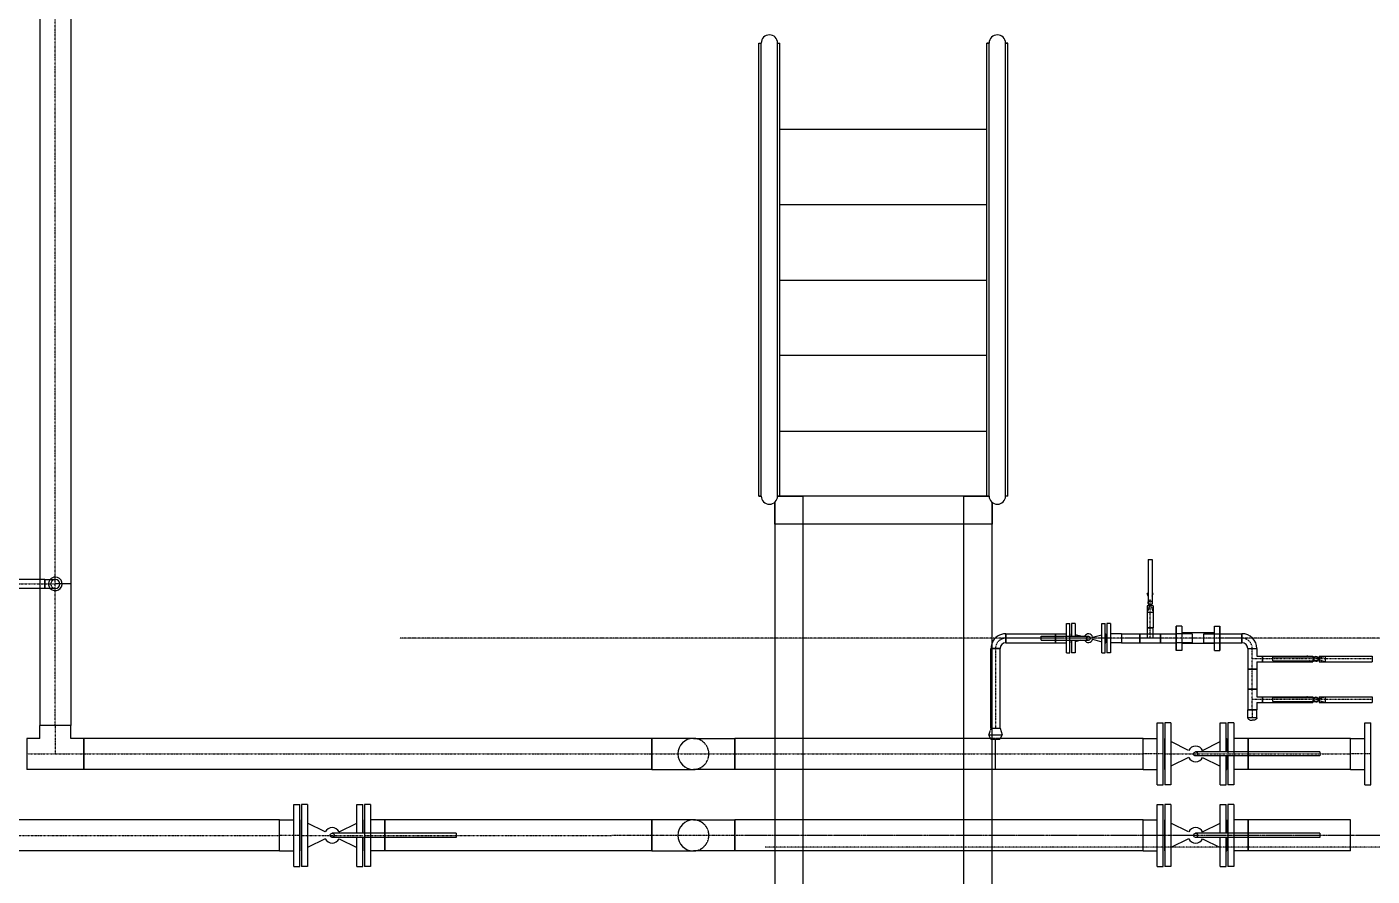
# Model space of a CAD drawing. Header units: millimetres. Extents: x -10011772 to -8149599, y 2847708 to 3434448.
# Drawn here: x -9526264 to -9516354, y 3289691 to 3295947 of the extents above; entities that cross this region are included whole.
import ezdxf

# ---------------------------------------------------------------- set-up
doc = ezdxf.new("R2010")
doc.units = ezdxf.units.MM
for name, pattern in [('DASHDOT2', [0.5, 0.25, -0.125, 0, -0.125]), ('DIVIDE2', [0.625, 0.25, -0.125, 0, -0.125, 0, -0.125]), ('HIDDEN2', [0.1875, 0.125, -0.0625])]:
    doc.linetypes.add(name, pattern=pattern)
doc.layers.add('总平面底图', color=9, linetype='Continuous')

# ---------------------------------------------------------------- blocks, each defined once
blk = doc.blocks.new('总平面底图 爆炸危险区 LOCATION I')
at = {"layer": '总平面底图', "linetype": 'Continuous'}
for p, q in [((211642.8, 189486.2), (211642.8, 182214.5)), ((211757.1, 189486.2), (211757.1, 182197.8)), ((214291.5, 184190), (214300, 184190)), ((214291.5, 182521.6), (214291.5, 184190)), ((214291.5, 184190), (214300, 184190)), ((214300, 182521.6), (214300, 184190)), ((214360.4, 184190), (214369, 184190)), ((214360.4, 184190), (214369, 184190)), ((214360.4, 182521.6), (214360.4, 184190)), ((214369, 182521.6), (214369, 184190)), ((215131, 184190), (215139.5, 184190)), ((215139.5, 184190), (215131, 184190)), ((215131, 182521.6), (215131, 184190)), ((215139.5, 182521.6), (215139.5, 184190)), ((215199.9, 184190), (215208.4, 184190)), ((215208.4, 184190), (215199.9, 184190)), ((215199.9, 182521.6), (215199.9, 184190)), ((215208.4, 182521.6), (215208.4, 184190)), ((214369, 183873.4), (215131, 183873.4)), ((214369, 183595.3), (215131, 183595.3)), ((214369, 183317.3), (215131, 183317.3)), ((215131, 183039.2), (214369, 183039.2)), ((214369, 182761.1), (215131, 182761.1)), ((214300, 182521.6), (214291.5, 182521.6)), ((214291.5, 182521.6), (214300, 182521.6)), ((214350, 182498.7), (214350, 180044.5)), ((214350, 182418.4), (214350, 182498.7)), ((214360.4, 182521.6), (214453.1, 182521.6)), ((215139.5, 182521.6), (214360.4, 182521.6)), ((214453.1, 182521.6), (214453.1, 180021.6)), ((215046.8, 180021.6), (215046.8, 182521.6)), ((215046.8, 182521.6), (215139.5, 182521.6)), ((215150, 180044.5), (215150, 182498.7)), ((215150, 182498.7), (215150, 182418.4)), ((215208.4, 182521.6), (215199.9, 182521.6)), ((215208.4, 182521.6), (215199.9, 182521.6)), ((215150, 182418.4), (214350, 182418.4)), ((215725.2, 182288.3), (215732.7, 182288.3)), ((215725.2, 182288.3), (215725.2, 182128.3)), ((215732.7, 182288.3), (215740.2, 182288.3)), ((215740.2, 182288.3), (215740.2, 182128.3)), ((211661.9, 182214.5), (211338.1, 182214.5)), ((211661.9, 182181.1), (211661.9, 182214.5)), ((211661.9, 182214.5), (211661.9, 182181.1)), ((211661.9, 182214.5), (211700, 182214.5)), ((211757.1, 182197.8), (211725, 182197.8)), ((211757.1, 182197.8), (211725, 182197.8)), ((211757.1, 182197.8), (211757.1, 181676.2)), ((211661.9, 182181.1), (211338.1, 182181.1)), ((211642.8, 182181.1), (211642.8, 181676.2)), ((211700, 182181.1), (211661.9, 182181.1)), ((215725.2, 182163.1), (215722, 182163.1)), ((215725.2, 182152.8), (215722, 182163.1)), ((215743.4, 182163.1), (215740.2, 182163.1)), ((215740.2, 182152.8), (215743.4, 182163.1)), ((215743.4, 182116.5), (215722, 182116.5)), ((215722, 182116.5), (215722, 182035.9)), ((215722, 182093.5), (215743.4, 182093.5)), ((215730.2, 182120), (215729.1, 182116.5)), ((215735.3, 182120), (215736.3, 182116.5)), ((215743.4, 182116.5), (215743.4, 182035.9)), ((215424.5, 182005.3), (215424.5, 182051.7)), ((215424.5, 182051.7), (215437.2, 182051.7)), ((215437.2, 182005.3), (215437.2, 182051.7)), ((215443.2, 182051.7), (215443.2, 182005.3)), ((215456, 182051.7), (215443.2, 182051.7)), ((215456, 182051.7), (215456, 182005.3)), ((215554.4, 181997.8), (215554.4, 182051.7)), ((215554.4, 182051.7), (215567.2, 182051.7)), ((215567.2, 181997.8), (215567.2, 182051.7)), ((215573.1, 182051.7), (215573.1, 181997.8)), ((215585.9, 182051.7), (215573.1, 182051.7)), ((215585.9, 182051.7), (215585.9, 181997.8)), ((215743.4, 182035.9), (215722, 182035.9)), ((215722, 182035.9), (215732.7, 182035.9)), ((215722, 182035.9), (215722, 182014.5)), ((215732.7, 182035.9), (215743.4, 182035.9)), ((215743.4, 182014.5), (215743.4, 182035.9)), ((215828.9, 181952.8), (215828.9, 182042.8)), ((215828.9, 182042.8), (215828.9, 181952.8)), ((215848.9, 182042.8), (215828.9, 182042.8)), ((215848.9, 182042.8), (215848.9, 181952.8)), ((215848.9, 182042.8), (215848.9, 181952.8)), ((215968.9, 181952.8), (215968.9, 182042.8)), ((215968.9, 181952.8), (215968.9, 182042.8)), ((215968.9, 182042.8), (215988.9, 182042.8)), ((215988.9, 182042.8), (215988.9, 181952.8)), ((215988.9, 181952.8), (215988.9, 182042.8)), ((215201.1, 181981.1), (215201.1, 182014.5)), ((215201.1, 182014.5), (215201.1, 181981.1)), ((215201.1, 182014.5), (215383.4, 182014.5)), ((215330.6, 181997.8), (215330.6, 182005.3)), ((215330.6, 182005.3), (215505.2, 182005.3)), ((215330.6, 181990.3), (215330.6, 181997.8)), ((215330.6, 181990.3), (215505.2, 181990.3)), ((215383.4, 182014.5), (215383.4, 182005.3)), ((215383.4, 182005.3), (215383.4, 182014.5)), ((215383.4, 182014.5), (215424.5, 182014.5)), ((215383.4, 181990.3), (215383.4, 181981.1)), ((215383.4, 181981.1), (215383.4, 181990.3)), ((215424.5, 181943.8), (215424.5, 181990.3)), ((215437.2, 181943.8), (215437.2, 181990.3)), ((215441.7, 182014.5), (215441.7, 182005.3)), ((215443.2, 182014.1), (215441.7, 182014.5)), ((215441.7, 181990.3), (215441.7, 181981.1)), ((215443.2, 181990.3), (215443.2, 181943.8)), ((215476.7, 182005.3), (215456, 182010.7)), ((215456, 181990.3), (215456, 181943.8)), ((215476.7, 181990.3), (215456, 181984.8)), ((215520.6, 182001.8), (215554.4, 182010.7)), ((215520.6, 181993.7), (215554.4, 181984.8)), ((215554.4, 181943.8), (215554.4, 181997.8)), ((215567.2, 182014.1), (215568.7, 182014.5)), ((215567.2, 181943.8), (215567.2, 181997.8)), ((215568.7, 181981.1), (215568.7, 182014.5)), ((215573.1, 181997.8), (215573.1, 181943.8)), ((215627, 182014.5), (215585.9, 182014.5)), ((215585.9, 181997.8), (215585.9, 181943.8)), ((215627, 182014.5), (215627, 181981.1)), ((215627, 182014.5), (215694.6, 182014.5)), ((215627, 182014.5), (215627, 181997.8)), ((215627, 181997.8), (215627, 181981.1)), ((215694.6, 182014.5), (215694.6, 181981.1)), ((215694.6, 181981.1), (215694.6, 182014.5)), ((215694.6, 182014.5), (215770.8, 182014.5)), ((215770.8, 182014.5), (215770.8, 181981.1)), ((215770.8, 182014.5), (215828.9, 182014.5)), ((215770.8, 181981.1), (215770.8, 182014.5)), ((215968.9, 182017.8), (215848.9, 182017.8)), ((215988.9, 182014.5), (216070.7, 182014.5)), ((216070.7, 181981.1), (216070.7, 182014.5)), ((216070.7, 182014.5), (216070.7, 181981.1)), ((215179.7, 181959.7), (215150, 181959.7)), ((215150, 181959.7), (215179.7, 181959.7)), ((215179.7, 181666.8), (215179.7, 181959.7)), ((215201.1, 181981.1), (215383.4, 181981.1)), ((215383.4, 181981.1), (215424.5, 181981.1)), ((215424.5, 181943.8), (215437.2, 181943.8)), ((215443.2, 181981.5), (215441.7, 181981.1)), ((215456, 181943.8), (215443.2, 181943.8)), ((215554.4, 181943.8), (215567.2, 181943.8)), ((215567.2, 181981.5), (215568.7, 181981.1)), ((215585.9, 181943.8), (215573.1, 181943.8)), ((215627, 181981.1), (215585.9, 181981.1)), ((215627, 181981.1), (215694.6, 181981.1)), ((215694.6, 181981.1), (215770.8, 181981.1)), ((215770.8, 181981.1), (215828.9, 181981.1)), ((215848.9, 181952.8), (215828.9, 181952.8)), ((215968.9, 181977.8), (215848.9, 181977.8)), ((215968.9, 181952.8), (215988.9, 181952.8)), ((215988.9, 181981.1), (216070.7, 181981.1)), ((216092.1, 181959.7), (216125.5, 181959.7)), ((216092.1, 181959.7), (216092.1, 181883.5)), ((216092.1, 181959.7), (216125.5, 181959.7)), ((216125.5, 181959.7), (216125.5, 181932.2)), ((216125.5, 181932.2), (216146.9, 181932.2)), ((216125.5, 181910.9), (216125.5, 181883.5)), ((216125.5, 181910.9), (216146.9, 181910.9)), ((216146.9, 181932.2), (216146.9, 181910.9)), ((216146.9, 181932.2), (216332, 181932.2)), ((216146.9, 181921.6), (216146.9, 181932.2)), ((216146.9, 181910.9), (216146.9, 181921.6)), ((216146.9, 181910.9), (216332, 181910.9)), ((216183.8, 181921.6), (216183.8, 181929.1)), ((216183.8, 181929.1), (216343.8, 181929.1)), ((216183.8, 181914.1), (216183.8, 181921.6)), ((216183.8, 181914.1), (216343.8, 181914.1)), ((216309, 181932.2), (216309, 181929.1)), ((216309, 181914.1), (216309, 181910.9)), ((216332, 181932.2), (216332, 181929.1)), ((216332, 181914.1), (216332, 181910.9)), ((216352.1, 181924.1), (216355.6, 181925.2)), ((216352.1, 181919), (216355.6, 181917.9)), ((216355.6, 181932.2), (216355.6, 181921.6)), ((216355.6, 181932.2), (216550, 181932.2)), ((216355.6, 181921.6), (216355.6, 181910.9)), ((216355.6, 181910.9), (216550, 181910.9)), ((216378.6, 181910.9), (216378.6, 181932.2)), ((216550, 181932.2), (216550, 181921.6)), ((216550, 181921.6), (216550, 181910.9)), ((216125.5, 181883.5), (216092.1, 181883.5)), ((216092.1, 181883.5), (216092.1, 181809.7)), ((216092.1, 181883.5), (216125.5, 181883.5)), ((216125.5, 181883.5), (216125.5, 181809.7)), ((216125.5, 181809.7), (216092.1, 181809.7)), ((216092.1, 181809.7), (216125.5, 181809.7)), ((216092.1, 181809.7), (216092.1, 181733.5)), ((216125.5, 181809.7), (216125.5, 181782.2)), ((216125.5, 181782.2), (216146.9, 181782.2)), ((216125.5, 181760.9), (216125.5, 181733.5)), ((216125.5, 181760.9), (216146.9, 181760.9)), ((216146.9, 181782.2), (216146.9, 181760.9)), ((216146.9, 181782.2), (216332, 181782.2)), ((216146.9, 181771.6), (216146.9, 181782.2)), ((216146.9, 181760.9), (216146.9, 181771.6)), ((216146.9, 181760.9), (216332, 181760.9)), ((216183.8, 181771.6), (216183.8, 181779.1)), ((216183.8, 181779.1), (216343.8, 181779.1)), ((216183.8, 181764.1), (216183.8, 181771.6)), ((216183.8, 181764.1), (216343.8, 181764.1)), ((216309, 181782.2), (216309, 181779.1)), ((216309, 181764.1), (216309, 181760.9)), ((216332, 181782.2), (216332, 181779.1)), ((216332, 181764.1), (216332, 181760.9)), ((216352.1, 181774.1), (216355.6, 181775.2)), ((216352.1, 181769), (216355.6, 181767.9)), ((216355.6, 181782.2), (216355.6, 181760.9)), ((216355.6, 181782.2), (216550, 181782.2)), ((216355.6, 181760.9), (216550, 181760.9)), ((216378.6, 181760.9), (216378.6, 181782.2)), ((216550, 181782.2), (216550, 181760.9)), ((216108.8, 181733.5), (216092.1, 181733.5)), ((216092.1, 181704.9), (216092.1, 181733.5)), ((216092.1, 181733.5), (216125.5, 181733.5)), ((216108.8, 181704.9), (216092.1, 181704.9)), ((216125.5, 181733.5), (216108.8, 181733.5)), ((216125.5, 181704.9), (216108.8, 181704.9)), ((216125.5, 181704.9), (216125.5, 181733.5)), ((211757.1, 181676.2), (211642.8, 181676.2)), ((211642.8, 181628.7), (211642.8, 181676.2)), ((211757.1, 181676.2), (211642.8, 181676.2)), ((211757.1, 181628.7), (211757.1, 181676.2)), ((215150, 181666.8), (215179.7, 181666.8)), ((215150, 181666.8), (215179.7, 181666.8)), ((215150, 181642.5), (215188, 181642.5)), ((215179.7, 181666.8), (215188, 181642.5)), ((215180.9, 181628.7), (215188, 181642.5)), ((215758.7, 181571.6), (215758.7, 181685.9)), ((215758.7, 181685.9), (215780.9, 181685.9)), ((215780.9, 181571.6), (215780.9, 181685.9)), ((215786.9, 181685.9), (215786.9, 181571.6)), ((215809.2, 181685.9), (215786.9, 181685.9)), ((215809.2, 181685.9), (215809.2, 181571.6)), ((215990.7, 181579.1), (215990.7, 181685.9)), ((215990.7, 181685.9), (216013, 181685.9)), ((216013, 181579.1), (216013, 181685.9)), ((216019, 181685.9), (216019, 181579.1)), ((216041.2, 181685.9), (216019, 181685.9)), ((216041.2, 181685.9), (216041.2, 181579.1)), ((216523.2, 181571.6), (216523.2, 181685.9)), ((216523.2, 181685.9), (216545.5, 181685.9)), ((216545.5, 181571.6), (216545.5, 181685.9)), ((211595.3, 181628.7), (211595.3, 181514.4)), ((211642.8, 181628.7), (211595.3, 181628.7)), ((211804.6, 181628.7), (211757.1, 181628.7)), ((211804.6, 181628.7), (211804.6, 181514.4)), ((211804.6, 181514.4), (211804.6, 181628.7)), ((213897.6, 181628.7), (211804.6, 181628.7)), ((213897.6, 181628.7), (213897.6, 181571.6)), ((214050, 181628.7), (213897.6, 181628.7)), ((213897.6, 181514.4), (213897.6, 181628.7)), ((214050, 181628.7), (214202.4, 181628.7)), ((214202.4, 181628.7), (214202.4, 181514.4)), ((214202.4, 181514.4), (214202.4, 181628.7)), ((214350, 181628.7), (214202.4, 181628.7)), ((215046.8, 181628.7), (214453.1, 181628.7)), ((215163, 181514.4), (215163, 181626.2)), ((215163, 181514.4), (215163, 181626.2)), ((215706.3, 181628.7), (215180.9, 181628.7)), ((215706.3, 181514.4), (215706.3, 181628.7)), ((215706.3, 181571.6), (215706.3, 181628.7)), ((215706.3, 181628.7), (215758.7, 181628.7)), ((215785.4, 181628.7), (215785.4, 181514.4)), ((215786.9, 181628), (215785.4, 181628.7)), ((215874.3, 181584.4), (215809.2, 181616.8)), ((215925.6, 181584.4), (215990.7, 181616.8)), ((216013, 181628), (216014.5, 181628.7)), ((216014.5, 181579.1), (216014.5, 181628.7)), ((216093.6, 181628.7), (216041.2, 181628.7)), ((216093.6, 181579.1), (216093.6, 181628.7)), ((216470.8, 181628.7), (216093.6, 181628.7)), ((216093.6, 181628.7), (216093.6, 181579.1)), ((216470.8, 181571.6), (216470.8, 181628.7)), ((216470.8, 181628.7), (216523.2, 181628.7)), ((216470.8, 181514.4), (216470.8, 181628.7)), ((213897.6, 181571.6), (213897.6, 181514.4)), ((215706.3, 181514.4), (215706.3, 181571.6)), ((215758.7, 181457.3), (215758.7, 181571.6)), ((215780.9, 181457.3), (215780.9, 181571.6)), ((215786.9, 181571.6), (215786.9, 181457.3)), ((215809.2, 181571.6), (215809.2, 181457.3)), ((215874.3, 181558.8), (215809.2, 181526.3)), ((216357.2, 181579.1), (215900, 181579.1)), ((216357.2, 181564.1), (215900, 181564.1)), ((215925.6, 181558.8), (215990.7, 181526.3)), ((215990.7, 181457.3), (215990.7, 181564.1)), ((216013, 181457.3), (216013, 181564.1)), ((216014.5, 181514.4), (216014.5, 181564.1)), ((216019, 181564.1), (216019, 181457.3)), ((216041.2, 181564.1), (216041.2, 181457.3)), ((216093.6, 181514.4), (216093.6, 181564.1)), ((216093.6, 181564.1), (216093.6, 181514.4)), ((216357.2, 181579.1), (216357.2, 181571.6)), ((216357.2, 181571.6), (216357.2, 181564.1)), ((216470.8, 181514.4), (216470.8, 181571.6)), ((216523.2, 181457.3), (216523.2, 181571.6)), ((216545.5, 181457.3), (216545.5, 181571.6)), ((211804.6, 181514.4), (211595.3, 181514.4)), ((213897.6, 181514.4), (211804.6, 181514.4)), ((213897.6, 181514.4), (214050, 181514.4)), ((214202.4, 181514.4), (214050, 181514.4)), ((214350, 181514.4), (214202.4, 181514.4)), ((215046.8, 181514.4), (214453.1, 181514.4)), ((215163, 181514.4), (215150, 181514.4)), ((215706.3, 181514.4), (215163, 181514.4)), ((215706.3, 181514.4), (215758.7, 181514.4)), ((215786.9, 181515.2), (215785.4, 181514.4)), ((216013, 181515.2), (216014.5, 181514.4)), ((216093.6, 181514.4), (216041.2, 181514.4)), ((216470.8, 181514.4), (216093.6, 181514.4)), ((216470.8, 181514.4), (216523.2, 181514.4)), ((215758.7, 181457.3), (215780.9, 181457.3)), ((215809.2, 181457.3), (215786.9, 181457.3)), ((215990.7, 181457.3), (216013, 181457.3)), ((216041.2, 181457.3), (216019, 181457.3)), ((216523.2, 181457.3), (216545.5, 181457.3)), ((212578.4, 181271.6), (212578.4, 181385.9)), ((212578.4, 181385.9), (212600.7, 181385.9)), ((212600.7, 181271.6), (212600.7, 181385.9)), ((212606.7, 181385.9), (212606.7, 181271.6)), ((212628.9, 181385.9), (212606.7, 181385.9)), ((212628.9, 181385.9), (212628.9, 181271.6)), ((212810.4, 181279.1), (212810.4, 181385.9)), ((212810.4, 181385.9), (212832.7, 181385.9)), ((212832.7, 181279.1), (212832.7, 181385.9)), ((212838.7, 181385.9), (212838.7, 181279.1)), ((212861, 181385.9), (212838.7, 181385.9)), ((212861, 181385.9), (212861, 181279.1)), ((215758.7, 181271.6), (215758.7, 181385.9)), ((215758.7, 181385.9), (215780.9, 181385.9)), ((215780.9, 181271.6), (215780.9, 181385.9)), ((215786.9, 181385.9), (215786.9, 181271.6)), ((215809.2, 181385.9), (215786.9, 181385.9)), ((215809.2, 181385.9), (215809.2, 181271.6)), ((215990.7, 181279.1), (215990.7, 181385.9)), ((215990.7, 181385.9), (216013, 181385.9)), ((216013, 181279.1), (216013, 181385.9)), ((216019, 181385.9), (216019, 181279.1)), ((216041.2, 181385.9), (216019, 181385.9)), ((216041.2, 181385.9), (216041.2, 181279.1)), ((212526, 181328.7), (209502.4, 181328.7)), ((212526, 181214.4), (212526, 181328.7)), ((212526, 181271.6), (212526, 181328.7)), ((212526, 181328.7), (212578.4, 181328.7)), ((212605.1, 181328.7), (212605.1, 181214.4)), ((212606.7, 181328), (212605.1, 181328.7)), ((212694.1, 181284.4), (212628.9, 181316.8)), ((212745.3, 181284.4), (212810.4, 181316.8)), ((212832.7, 181328), (212834.2, 181328.7)), ((212834.2, 181279.1), (212834.2, 181328.7)), ((212913.4, 181328.7), (212861, 181328.7)), ((212913.4, 181279.1), (212913.4, 181328.7)), ((213897.6, 181328.7), (212913.4, 181328.7)), ((212913.4, 181328.7), (212913.4, 181279.1)), ((213897.6, 181328.7), (213897.6, 181271.6)), ((214050, 181328.7), (213897.6, 181328.7)), ((213897.6, 181214.4), (213897.6, 181328.7)), ((214050, 181328.7), (214202.4, 181328.7)), ((214202.4, 181214.4), (214202.4, 181328.7)), ((214350, 181328.7), (214202.4, 181328.7)), ((214202.4, 181328.7), (214202.4, 181214.4)), ((215046.8, 181328.7), (214453.1, 181328.7)), ((215706.3, 181328.7), (215150, 181328.7)), ((215706.3, 181271.6), (215706.3, 181328.7)), ((215706.3, 181328.7), (215758.7, 181328.7)), ((215706.3, 181214.4), (215706.3, 181328.7)), ((215785.4, 181328.7), (215785.4, 181214.4)), ((215786.9, 181328), (215785.4, 181328.7)), ((215874.3, 181284.4), (215809.2, 181316.8)), ((215925.6, 181284.4), (215990.7, 181316.8)), ((216013, 181328), (216014.5, 181328.7)), ((216014.5, 181279.1), (216014.5, 181328.7)), ((216093.6, 181328.7), (216041.2, 181328.7)), ((216093.6, 181279.1), (216093.6, 181328.7)), ((216470.8, 181328.7), (216093.6, 181328.7)), ((216093.6, 181328.7), (216093.6, 181279.1)), ((216470.8, 181214.4), (216470.8, 181328.7)), ((212526, 181214.4), (212526, 181271.6)), ((212578.4, 181157.3), (212578.4, 181271.6)), ((212600.7, 181157.3), (212600.7, 181271.6)), ((212606.7, 181271.6), (212606.7, 181157.3)), ((212628.9, 181271.6), (212628.9, 181157.3)), ((212694.1, 181258.8), (212628.9, 181226.3)), ((213176.9, 181279.1), (212719.7, 181279.1)), ((213176.9, 181264.1), (212719.7, 181264.1)), ((212745.3, 181258.8), (212810.4, 181226.3)), ((212810.4, 181157.3), (212810.4, 181264.1)), ((212832.7, 181157.3), (212832.7, 181264.1)), ((212834.2, 181214.4), (212834.2, 181264.1)), ((212838.7, 181264.1), (212838.7, 181157.3)), ((212861, 181264.1), (212861, 181157.3)), ((212913.4, 181214.4), (212913.4, 181264.1)), ((212913.4, 181264.1), (212913.4, 181214.4)), ((213176.9, 181279.1), (213176.9, 181271.6)), ((213176.9, 181271.6), (213176.9, 181264.1)), ((213897.6, 181271.6), (213897.6, 181214.4)), ((215706.3, 181214.4), (215706.3, 181271.6)), ((215758.7, 181157.3), (215758.7, 181271.6)), ((215780.9, 181157.3), (215780.9, 181271.6)), ((215786.9, 181271.6), (215786.9, 181157.3)), ((215809.2, 181271.6), (215809.2, 181157.3)), ((215874.3, 181258.8), (215809.2, 181226.3)), ((216357.2, 181279.1), (215900, 181279.1)), ((216357.2, 181264.1), (215900, 181264.1)), ((215925.6, 181258.8), (215990.7, 181226.3)), ((215990.7, 181157.3), (215990.7, 181264.1)), ((216013, 181157.3), (216013, 181264.1)), ((216014.5, 181214.4), (216014.5, 181264.1)), ((216019, 181264.1), (216019, 181157.3)), ((216041.2, 181264.1), (216041.2, 181157.3)), ((216093.6, 181214.4), (216093.6, 181264.1)), ((216093.6, 181264.1), (216093.6, 181214.4)), ((216357.2, 181279.1), (216357.2, 181271.6)), ((216357.2, 181271.6), (216357.2, 181264.1)), ((212526, 181214.4), (209502.4, 181214.4)), ((212526, 181214.4), (212578.4, 181214.4)), ((212606.7, 181215.2), (212605.1, 181214.4)), ((212832.7, 181215.2), (212834.2, 181214.4)), ((212913.4, 181214.4), (212861, 181214.4)), ((213897.6, 181214.4), (212913.4, 181214.4)), ((213897.6, 181214.4), (214050, 181214.4)), ((214202.4, 181214.4), (214050, 181214.4)), ((214350, 181214.4), (214202.4, 181214.4)), ((215046.8, 181214.4), (214453.1, 181214.4)), ((215706.3, 181214.4), (215150, 181214.4)), ((215706.3, 181214.4), (215758.7, 181214.4)), ((215786.9, 181215.2), (215785.4, 181214.4)), ((216013, 181215.2), (216014.5, 181214.4)), ((216093.6, 181214.4), (216041.2, 181214.4)), ((216470.8, 181214.4), (216093.6, 181214.4)), ((212578.4, 181157.3), (212600.7, 181157.3)), ((212628.9, 181157.3), (212606.7, 181157.3)), ((212810.4, 181157.3), (212832.7, 181157.3)), ((212861, 181157.3), (212838.7, 181157.3)), ((215758.7, 181157.3), (215780.9, 181157.3)), ((215809.2, 181157.3), (215786.9, 181157.3)), ((215990.7, 181157.3), (216013, 181157.3)), ((216041.2, 181157.3), (216019, 181157.3))]:
    blk.add_line(p, q, dxfattribs=at)
at = {"layer": '总平面底图', "linetype": 'DIVIDE2'}
for p, q in [((211700, 182222.8), (211700, 189486.2)), ((211338.1, 182197.8), (211661.9, 182197.8)), ((211661.9, 182197.8), (211661.9, 182197.8)), ((211661.9, 182197.8), (211661.9, 182197.8)), ((211661.9, 182197.8), (211700, 182197.8)), ((211700, 182197.8), (211700, 182222.8)), ((211700, 182197.8), (211700, 182197.8)), ((211700, 182197.8), (211700, 182197.7)), ((211700, 182172.7), (211700, 182197.8)), ((211700, 181676.2), (211700, 182172.7)), ((215732.7, 182116.5), (215732.7, 182140.1)), ((215732.7, 182093.5), (215732.7, 182116.5)), ((215732.7, 182035.9), (215732.7, 182093.5)), ((215732.7, 182035.9), (215732.7, 182035.9)), ((215732.7, 182035.9), (215732.7, 182035.8)), ((215732.7, 182014.5), (215732.7, 182035.9)), ((215201, 181997.8), (215201, 181997.8)), ((215201, 181997.8), (215201.1, 181997.8)), ((215330.6, 181997.8), (215201.1, 181997.8)), ((215383.4, 181997.8), (215330.6, 181997.8)), ((215437.2, 181997.8), (215383.4, 181997.8)), ((215568.7, 181997.8), (215441.7, 181997.8)), ((215627, 181997.8), (215573.1, 181997.8)), ((215694.6, 181997.8), (215627, 181997.8)), ((215694.6, 181997.8), (215694.6, 181997.8)), ((215694.6, 181997.8), (215694.6, 181997.8)), ((215770.8, 181997.8), (215694.6, 181997.8)), ((215732.7, 181997.8), (215732.7, 182014.5)), ((215828.9, 181997.8), (215770.8, 181997.8)), ((215770.8, 181997.8), (215770.8, 181997.8)), ((216070.7, 181997.8), (215988.9, 181997.8)), ((216070.7, 181997.8), (216070.7, 181997.8)), ((216070.7, 181997.8), (216070.7, 181997.8)), ((215163, 181959.7), (215163, 181959.7)), ((215163, 181959.7), (215163, 181959.7)), ((215163, 181959.7), (215163, 181666.8)), ((216108.8, 181883.5), (216108.8, 181959.7)), ((216108.8, 181959.7), (216108.8, 181959.7)), ((216108.8, 181959.7), (216108.8, 181959.6)), ((216108.8, 181959.7), (216108.8, 181959.7)), ((216108.8, 181959.7), (216108.8, 181959.7)), ((216146.9, 181921.6), (216108.8, 181921.6)), ((216183.8, 181921.6), (216146.9, 181921.6)), ((216146.9, 181921.6), (216146.9, 181921.6)), ((216332, 181921.6), (216183.8, 181921.6)), ((216355.6, 181921.6), (216332, 181921.6)), ((216378.6, 181921.6), (216355.6, 181921.6)), ((216550, 181921.6), (216378.6, 181921.6)), ((216108.8, 181809.7), (216108.8, 181883.5)), ((216108.8, 181883.5), (216108.8, 181883.5)), ((216108.8, 181809.7), (216108.8, 181809.7)), ((216108.8, 181809.7), (216108.8, 181809.6)), ((216108.8, 181733.5), (216108.8, 181809.7)), ((216146.9, 181771.6), (216108.8, 181771.6)), ((216183.8, 181771.6), (216146.9, 181771.6)), ((216146.9, 181771.6), (216146.9, 181771.6)), ((216332, 181771.6), (216183.8, 181771.6)), ((216355.6, 181771.6), (216332, 181771.6)), ((216378.6, 181771.6), (216355.6, 181771.6)), ((216550, 181771.6), (216378.6, 181771.6)), ((216108.8, 181733.5), (216108.8, 181733.5)), ((216108.8, 181733.5), (216108.8, 181704.9)), ((216108.8, 181733.5), (216108.8, 181733.5)), ((211700, 181676.2), (211700, 181676.2)), ((211700, 181676.2), (211700, 181571.6)), ((215163, 181666.8), (215163, 181666.8)), ((215163, 181666.8), (215163, 181666.8)), ((211595.3, 181571.6), (211595.3, 181571.6)), ((211595.3, 181571.6), (211804.6, 181571.6)), ((211804.6, 181571.6), (211804.6, 181571.6)), ((211804.6, 181571.6), (211804.6, 181571.6)), ((211804.6, 181571.6), (213897.6, 181571.6)), ((213897.6, 181571.6), (213897.6, 181571.6)), ((213897.6, 181571.6), (213897.6, 181571.6)), ((213897.6, 181571.6), (213992.8, 181571.6)), ((213992.8, 181571.6), (214050, 181571.6)), ((214050, 181571.6), (214202.4, 181571.6)), ((214202.3, 181571.6), (214202.3, 181571.6)), ((214202.4, 181571.6), (214202.3, 181571.6)), ((214202.4, 181571.6), (214350, 181571.6)), ((214350, 181571.6), (214453.1, 181571.6)), ((214453.1, 181571.6), (215046.8, 181571.6)), ((215046.8, 181571.6), (215150, 181571.6)), ((215150, 181571.6), (215163, 181571.6)), ((215162.9, 181571.6), (215162.9, 181571.6)), ((215163, 181571.6), (215162.9, 181571.6)), ((215163, 181571.6), (215706.3, 181571.6)), ((215780.9, 181571.6), (215706.3, 181571.6)), ((215785.4, 181571.6), (216014.5, 181571.6)), ((216019, 181571.6), (216093.6, 181571.6)), ((216093.6, 181571.6), (216357.2, 181571.6)), ((216357.2, 181571.6), (216470.8, 181571.6)), ((216545.5, 181571.6), (216470.8, 181571.6)), ((209750, 181271.6), (212526, 181271.6)), ((212600.7, 181271.6), (212526, 181271.6)), ((212605.1, 181271.6), (212834.2, 181271.6)), ((212838.7, 181271.6), (212913.4, 181271.6)), ((212913.4, 181271.6), (213176.9, 181271.6)), ((213176.9, 181271.6), (213750, 181271.6))]:
    blk.add_line(p, q, dxfattribs=at)
at = {"layer": '总平面底图', "linetype": 'HIDDEN2'}
for p, q in [((211642.8, 182214.5), (211642.8, 182197.8)), ((211642.8, 182197.8), (211642.8, 182181.1)), ((211725, 182197.8), (211700, 182197.8)), ((211725, 182197.8), (211700, 182197.8)), ((215729.1, 182116.5), (215722, 182093.5)), ((215736.3, 182116.5), (215743.4, 182093.5)), ((215383.4, 182005.3), (215383.4, 181990.3)), ((215383.4, 181997.8), (215383.4, 182005.3)), ((215383.4, 181990.3), (215383.4, 181997.8)), ((215424.5, 181997.8), (215424.5, 182005.3)), ((215424.5, 181990.3), (215424.5, 181997.8)), ((215437.2, 181997.8), (215437.2, 182005.3)), ((215437.2, 181990.3), (215437.2, 181997.8)), ((215722, 182014.5), (215722, 181997.8)), ((215743.4, 181997.8), (215743.4, 182014.5)), ((215828.9, 181981.1), (215828.9, 182014.5)), ((215828.9, 181981.1), (215828.9, 182014.5)), ((215888.9, 182014.5), (215828.9, 182014.5)), ((215888.9, 181981.1), (215888.9, 182014.5)), ((215888.9, 181981.1), (215888.9, 182014.5)), ((215928.9, 182014.5), (215928.9, 181981.1)), ((215928.9, 182014.5), (215988.9, 182014.5)), ((215988.9, 182014.5), (215988.9, 181981.1)), ((215150, 181959.7), (215146.3, 181959.7)), ((215146.3, 181959.7), (215150, 181959.7)), ((215146.3, 181666.8), (215146.3, 181959.7)), ((215888.9, 181981.1), (215828.9, 181981.1)), ((215928.9, 181981.1), (215988.9, 181981.1)), ((216319.4, 181929.1), (216309, 181932.2)), ((216319.4, 181914.1), (216309, 181910.9)), ((216332, 181929.1), (216332, 181914.1)), ((216355.6, 181925.2), (216378.6, 181932.2)), ((216355.6, 181917.9), (216378.6, 181910.9)), ((216319.4, 181779.1), (216309, 181782.2)), ((216319.4, 181764.1), (216309, 181760.9)), ((216332, 181779.1), (216332, 181764.1)), ((216355.6, 181775.2), (216378.6, 181782.2)), ((216355.6, 181767.9), (216378.6, 181760.9)), ((215146.3, 181666.8), (215137.9, 181642.5)), ((215137.9, 181642.5), (215150, 181642.5)), ((215146.3, 181626.2), (215137.9, 181642.5)), ((215146.3, 181666.8), (215150, 181666.8)), ((215146.3, 181666.8), (215150, 181666.8)), ((214453.1, 181628.7), (214350, 181628.7)), ((215163, 181628.7), (215046.8, 181628.7)), ((215146.3, 181626.2), (215179.7, 181626.2)), ((215163, 181626.2), (215163, 181628.7)), ((215180.9, 181628.7), (215163, 181628.7)), ((215163, 181626.2), (215163, 181628.7)), ((215179.7, 181626.2), (215180.9, 181628.7)), ((216019, 181579.1), (216019, 181571.6)), ((216019, 181571.6), (216019, 181564.1)), ((216041.2, 181579.1), (216041.2, 181571.6)), ((216041.2, 181571.6), (216041.2, 181564.1)), ((216093.6, 181564.1), (216093.6, 181579.1)), ((216093.6, 181579.1), (216093.6, 181571.6)), ((216093.6, 181571.6), (216093.6, 181564.1)), ((214453.1, 181514.4), (214350, 181514.4)), ((215150, 181514.4), (215046.8, 181514.4)), ((214453.1, 181328.7), (214350, 181328.7)), ((215150, 181328.7), (215046.8, 181328.7)), ((212838.7, 181279.1), (212838.7, 181271.6)), ((212838.7, 181271.6), (212838.7, 181264.1)), ((212861, 181279.1), (212861, 181271.6)), ((212861, 181271.6), (212861, 181264.1)), ((212913.4, 181264.1), (212913.4, 181279.1)), ((212913.4, 181279.1), (212913.4, 181271.6)), ((212913.4, 181271.6), (212913.4, 181264.1)), ((216019, 181279.1), (216019, 181271.6)), ((216019, 181271.6), (216019, 181264.1)), ((216041.2, 181279.1), (216041.2, 181271.6)), ((216041.2, 181271.6), (216041.2, 181264.1)), ((216093.6, 181264.1), (216093.6, 181279.1)), ((216093.6, 181279.1), (216093.6, 181271.6)), ((216093.6, 181271.6), (216093.6, 181264.1)), ((214453.1, 181214.4), (214350, 181214.4)), ((215150, 181214.4), (215046.8, 181214.4))]:
    blk.add_line(p, q, dxfattribs=at)
at = {"layer": '总平面底图', "linetype": 'DASHDOT2'}
for p, q in [((214350, 181997.8), (212968.9, 181997.8)), ((214453.1, 181997.8), (214350, 181997.8)), ((215046.8, 181997.8), (214453.1, 181997.8)), ((215150, 181997.8), (215046.8, 181997.8)), ((215161.7, 181997.8), (215150, 181997.8)), ((215568.7, 181997.8), (215161.7, 181997.8)), ((215573.1, 181997.8), (215568.7, 181997.8)), ((215770.8, 181997.8), (215573.1, 181997.8)), ((216110.1, 181997.8), (215770.8, 181997.8)), ((215770.8, 181997.8), (215770.8, 181997.8)), ((216659.7, 181997.8), (216110.1, 181997.8)), ((222135.7, 181271.6), (213750, 181271.6))]:
    blk.add_line(p, q, dxfattribs=at)
at = {"layer": '总平面底图', "linetype": 'DASHDOT2', "ltscale": 10}
for p, q in [((232249.9, 181271.6), (214249.9, 181271.6)), ((232314.9, 181227.7), (214314.9, 181227.7))]:
    blk.add_line(p, q, dxfattribs=at)
at = {"layer": '总平面底图', "linetype": 'Continuous'}
for centre in [(215732.7, 182128.3), (215505.2, 181997.8), (216343.8, 181921.6), (216343.8, 181771.6), (215900, 181571.6), (212719.7, 181271.6), (215900, 181271.6)]:
    blk.add_circle(centre, 7.5, dxfattribs=at)
for centre, radius, start, end in [((214330.2, 184190), 30.2, 0, 180), ((214330.2, 184190), 30.2, 0, 180), ((215169.7, 184190), 30.2, 0, 180), ((215169.7, 184190), 30.2, 0, 180), ((214330.2, 182521.6), 30.2, 180, 0), ((214330.2, 182521.6), 30.2, 180, 0), ((215169.7, 182521.6), 30.2, 180, 0), ((215169.7, 182521.6), 30.2, 180, 0), ((211700, 182197.8), 25.1, 90, 138.1897), ((211700, 182197.8), 25.1, 221.8103, 90), ((211700, 182197.8), 16.7, 0, 90), ((211700, 182197.8), 16.7, 270, 90), ((211700, 182197.8), 16.7, 270, 0), ((215732.7, 182128.3), 8.7, 149.5553, 252.9561), ((215732.7, 182128.3), 8.7, 287.0439, 0), ((215732.7, 182128.3), 8.7, 0, 30.4447), ((215201.1, 181959.7), 54.8, 90, 158.827), ((215505.2, 181997.8), 15.9, 14.7351, 151.8071), ((215505.2, 181997.8), 15.9, 208.1929, 345.2649), ((216070.7, 181959.7), 54.8, 0, 90), ((215201.1, 181959.7), 21.4, 90, 180), ((216070.7, 181959.7), 21.4, 0, 90), ((216343.8, 181921.6), 8.7, 17.0439, 120.4447), ((216343.8, 181921.6), 8.7, 239.5553, 342.9561), ((216343.8, 181771.6), 8.7, 17.0439, 120.4447), ((216343.8, 181771.6), 8.7, 239.5553, 342.9561), ((214050, 181571.6), 57.2, 90, 270), ((214050, 181571.6), 57.2, 90, 270), ((215900, 181571.6), 28.6, 26.5142, 153.4858), ((215900, 181571.6), 28.6, 206.5142, 333.4858), ((212719.7, 181271.6), 28.6, 26.5142, 153.4858), ((214050, 181271.6), 57.2, 90, 270), ((214050, 181271.6), 57.2, 90, 270), ((215900, 181271.6), 28.6, 26.5142, 153.4858), ((212719.7, 181271.6), 28.6, 206.5142, 333.4858), ((215900, 181271.6), 28.6, 206.5142, 333.4858)]:
    blk.add_arc(centre, radius, start, end, dxfattribs=at)
at = {"layer": '总平面底图', "linetype": 'HIDDEN2'}
for centre, radius, start, end in [((211700, 182197.8), 25.1, 138.1897, 221.8103), ((211700, 182197.8), 16.7, 90, 270), ((215201.1, 181959.7), 54.8, 158.827, 180), ((214050, 181571.6), 57.2, 0, 90), ((214050, 181571.6), 57.1, 270, 0), ((214050, 181271.6), 57.2, 0, 90), ((214050, 181271.6), 57.1, 270, 0)]:
    blk.add_arc(centre, radius, start, end, dxfattribs=at)
at = {"layer": '总平面底图', "linetype": 'DIVIDE2'}
for centre, start, end in [((215201.1, 181959.7), 90, 180), ((216070.7, 181959.7), 0, 90)]:
    blk.add_arc(centre, 38.1, start, end, dxfattribs=at)
at = {"layer": '总平面底图', "linetype": 'Continuous'}
for points in [[(216092.1, 181704.9), (216092.1, 181704.3), (216092.2, 181703.7), (216092.4, 181703.2)], [(216092.4, 181703.2), (216092.5, 181702.6), (216092.8, 181702), (216093.2, 181701.4)], [(216093.2, 181701.4), (216093.7, 181700.7), (216094.4, 181700), (216095.1, 181699.4)], [(216095.1, 181699.4), (216096.1, 181698.6), (216097.3, 181697.9), (216098.6, 181697.3)], [(216098.6, 181697.3), (216100, 181696.7), (216101.6, 181696.2), (216103.2, 181695.9)], [(216103.2, 181695.9), (216104.9, 181695.6), (216106.6, 181695.4), (216108.4, 181695.4)], [(216108.4, 181695.4), (216108.5, 181695.4), (216108.6, 181695.4), (216108.8, 181695.4)], [(216109.2, 181695.4), (216109, 181695.4), (216108.9, 181695.4), (216108.8, 181695.4)], [(216114.3, 181695.9), (216112.7, 181695.6), (216110.9, 181695.4), (216109.2, 181695.4)], [(216118.9, 181697.3), (216117.5, 181696.7), (216116, 181696.2), (216114.3, 181695.9)], [(216122.4, 181699.4), (216121.5, 181698.6), (216120.3, 181697.9), (216118.9, 181697.3)], [(216124.3, 181701.4), (216123.8, 181700.7), (216123.2, 181700), (216122.4, 181699.4)], [(216125.2, 181703.2), (216125, 181702.6), (216124.7, 181702), (216124.3, 181701.4)], [(216125.5, 181704.9), (216125.5, 181704.3), (216125.4, 181703.7), (216125.2, 181703.2)]]:
    blk.add_open_spline(points, degree=3, dxfattribs=at)

msp = doc.modelspace()

# ---------------------------------------------------------------- block references
at = {"layer": '总平面底图', "xscale": 2, "yscale": 2, "zscale": 2}
msp.add_blockref('总平面底图 爆炸危险区 LOCATION I', (-9949454.3, 2927447.9), dxfattribs=at)

doc.saveas('drawing.dxf')
